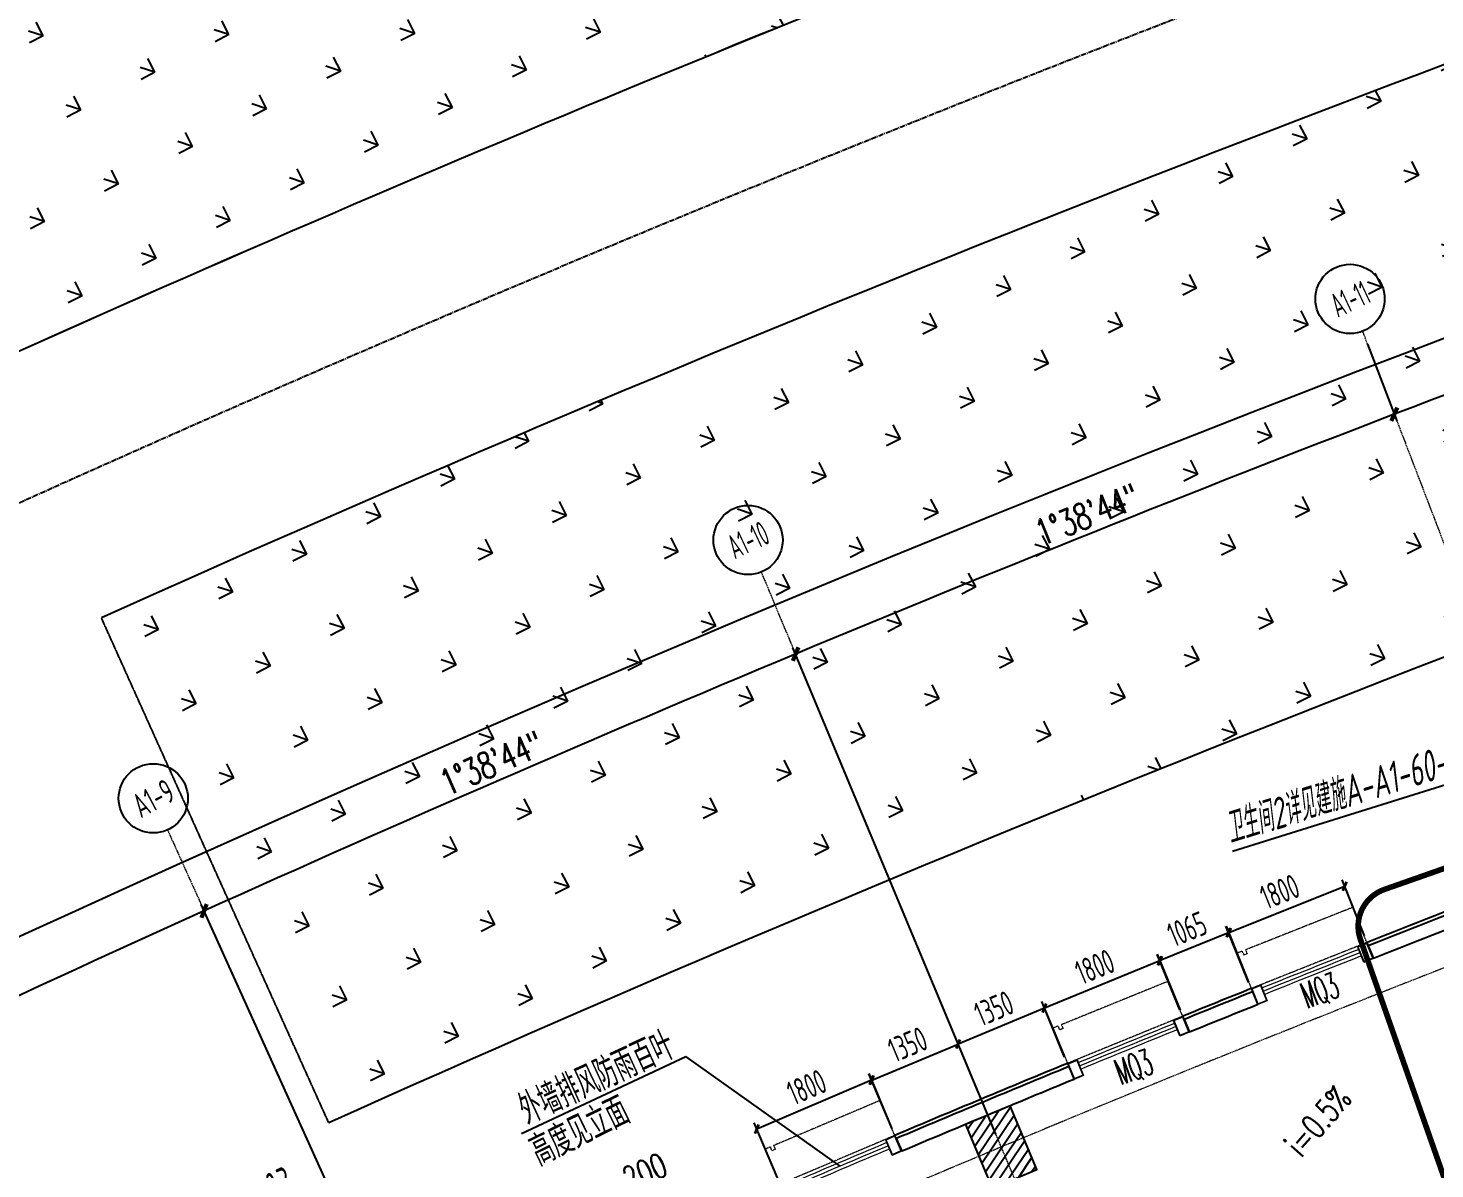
# Model space of a CAD drawing. Header units: millimetres. Extents: x -167 to 12027559, y -6694179 to 6449.
# Drawn here: x 11642723 to 11663045, y -6402216 to -6385738 of the extents above; entities that cross this region are included whole.
import ezdxf
from ezdxf.enums import TextEntityAlignment as Align

# ---------------------------------------------------------------- set-up
doc = ezdxf.new("R2010")
doc.units = ezdxf.units.MM
doc.header["$LTSCALE"] = 10
for name, pattern in [('A1-RD-1F$0$442 Site - clean$0$HIDDEN2', [0.1875, 0.125, -0.0625]), ('A1-RG-AXIS$0$CENTER', [50.800000000000004, 31.75, -6.35, 6.35, -6.35]), ('A1-RI-F1$0$CENTER2', [1.125, 0.75, -0.125, 0.125, -0.125]), ('A1-RI-F1$0$DASHED', [0.75, 0.5, -0.25]), ('A1-RI-F1$0$HIDDEN', [0.375, 0.25, -0.125])]:
    doc.linetypes.add(name, pattern=pattern)
for name, color, linetype in [('A1-RD-1F$0$A-DIMS-1：100', 1, 'Continuous'), ('A1-RD-1F$0$A-WALL', 7, 'Continuous'), ('A1-RD-1F$0$外保温', 41, 'Continuous'), ('A1-RG-AXIS$0$A-COLU-HATH', 8, 'Continuous'), ('A1-RG-AXIS$0$A-COLUMN', 7, 'Continuous'), ('A1-RG-AXIS$0$A-SYMB-NAME', 13, 'Continuous'), ('A1-RG-AXIS$0$A2-RG-AXIS-150$0$A-DIMS-100', 1, 'Continuous'), ('A1-RI-F1$0$442 Site - clean$0$mry-green area hatch', 76, 'Continuous'), ('A1-RI-F1$0$442 Site - clean$0$mry-roads', 2, 'Continuous'), ('A1-RI-F1$0$A-DIMS-1：100', 1, 'Continuous'), ('A1-RI-F1$0$A-SYMB', 4, 'Continuous'), ('A1-RI-F1$0$A-SYMB-NAME', 4, 'Continuous'), ('A1-RI-F1$0$A-SYMB-STRS', 1, 'Continuous'), ('A1-RI-F1$0$A-TEXT', 4, 'Continuous'), ('A1-RI-F1$0$G-ACCS', 7, 'Continuous'), ('A1-RI-F1$0$N-SYMB-DOOR', 13, 'Continuous'), ('A1-RI-F1$0$N-SYMB-DOOR1', 13, 'Continuous'), ('A1-RI-F1$0$N-SYMB-DOOR2', 13, 'Continuous'), ('A1-RI-F1$0$道路中线_内部道路', 3, 'A1-RI-F1$0$CENTER2')]:
    doc.layers.add(name, color=color, linetype=linetype)
for name, color, linetype, lineweight in [('A1-RD-1F$0$A-WIND-1', 140, 'Continuous', 9), ('A1-RD-1F$0$A-WIND-SILL', 2, 'Continuous', 9), ('A1-RG-AXIS$0$A-GRID', 1, 'A1-RG-AXIS$0$CENTER', 9)]:
    doc.layers.add(name, color=color, linetype=linetype, lineweight=lineweight)
doc.styles.add('A1-RD-1F$0$XD2008', font='xd-hzs.shx', dxfattribs={"width": 0.7, "bigfont": 'xd-hztxt.shx'})
doc.styles.add('A1-RG-AXIS$0$A1-RG-AXIS$0$XD2008', font='xd-hzs.shx', dxfattribs={"width": 0.7, "bigfont": 'xd-hztxt.shx'})
doc.styles.add('A1-RG-AXIS$0$A2-RG-AXIS-150$0$XD2008', font='romans.shx', dxfattribs={"width": 0.7})
doc.styles.add('A1-RI-F1$0$ECADI', font='gbeitc.shx', dxfattribs={"width": 0.7, "bigfont": 'gbcbig.shx'})
doc.styles.add('A1-RI-F1$0$ECADI-SYM', font='simplex.shx', dxfattribs={"width": 0.7, "bigfont": 'hztxt.shx'})
doc.styles.add('A1-RI-F1$0$XD2008', font='txt.shx', dxfattribs={"width": 0.7, "bigfont": 'xd-hztxt.shx'})
doc.dimstyles.new('A1-RD-1F$0$XD100$0', dxfattribs={"dimscale": 100, "dimtxt": 3.5, "dimasz": 2, "dimexe": 1, "dimexo": 2, "dimgap": 1, "dimtad": 1, "dimdec": 0, "dimdsep": 46, "dimtxsty": 'A1-RD-1F$0$XD2008', "dimblk": 'A1-RD-1F$0$_ArchTick', "dimblk1": 'A1-RD-1F$0$_ArchTick', "dimblk2": 'A1-RD-1F$0$_ArchTick', "dimsah": 1, "dimcen": 2.5, "dimclrd": 1, "dimclre": 1, "dimclrt": 4, "dimaunit": 1, "dimadec": 0, "dimazin": 0, "dimtfac": 1, "dimtdec": 0, "dimtix": 1, "dimtmove": 2, "dimatfit": 3, "dimfxl": 0, "dimtolj": 1, "dimtzin": 0, "dimarcsym": 0})
doc.dimstyles.new('A1-RG-AXIS$0$A2-RG-AXIS-150$0$XD100', dxfattribs={"dimscale": 100, "dimtxt": 5.5, "dimasz": 1.5, "dimexe": 1, "dimexo": 2, "dimgap": 0.5, "dimtad": 1, "dimdec": 0, "dimdsep": 46, "dimtxsty": 'A1-RG-AXIS$0$A2-RG-AXIS-150$0$XD2008', "dimblk": 'A1-RG-AXIS$0$A2-RG-AXIS-150$0$_ArchTick', "dimcen": 2.5, "dimclrt": 4, "dimaunit": 1, "dimadec": 3, "dimazin": 0, "dimtfac": 1, "dimtdec": 0, "dimtix": 1, "dimtmove": 0, "dimatfit": 3, "dimfxl": 0, "dimtolj": 1, "dimtzin": 0, "dimarcsym": 0})
doc.dimstyles.new('A1-RI-F1$0$XD100$0', dxfattribs={"dimscale": 100, "dimtxt": 3.5, "dimasz": 2, "dimexe": 1, "dimexo": 2, "dimgap": 1, "dimtad": 1, "dimdec": 0, "dimdsep": 46, "dimtxsty": 'A1-RI-F1$0$XD2008', "dimblk1": 'A1-RI-F1$0$_ArchTick', "dimblk2": 'A1-RI-F1$0$_ArchTick', "dimsah": 1, "dimcen": 2.5, "dimclrd": 1, "dimclre": 1, "dimclrt": 4, "dimaunit": 1, "dimadec": 0, "dimazin": 0, "dimtfac": 1, "dimtdec": 0, "dimtix": 1, "dimtmove": 2, "dimatfit": 3, "dimfxl": 0, "dimtolj": 1, "dimtzin": 0, "dimarcsym": 0})
pattern_1 = [(161.94682011, (-11520186.06700874, 6499236.257384626), (-1069.713021377924, -543.7959646179045), [225, -1472.0562756]), (116.94682011, (-11520186.06700874, 6499236.257384626), (-1069.713021660134, -543.7959647613676), [225, -975]), (206.94682011, (-11520186.06700874, 6499236.257384626), (543.7959647613676, -1069.713021660134), [225, -975])]

# ---------------------------------------------------------------- blocks, each defined once
blk = doc.blocks.new('A1-RG-AXIS$0$A2-RG-AXIS-150$0$_ArchTick')
at = {"color": 0, "linetype": 'ByBlock', "const_width": 0.4}
blk.add_lwpolyline([(-0.5, -0.5), (0.5, 0.5)], dxfattribs=at)
blk = doc.blocks.new('*D681')
at = {"layer": 'A1-RG-AXIS$0$A2-RG-AXIS-150$0$A-DIMS-100', "color": 0, "lineweight": -2, "ltscale": 3}
for p, q in [((11670910.04571778, -6387267.347794261), (11670915.89335452, -6387283.992891351)), ((11580897.22405962, -6435950.972113662), (11580907.95347251, -6435964.976891829))]:
    blk.add_line(p, q, dxfattribs=at)
blk.add_arc((11778731.9257459, -6694178.625181086), 325182.357604699, 109.3570313282547, 127.4566338573137, dxfattribs=at)
at = {"layer": 'Defpoints', "color": 0, "ltscale": 3}
for p in [(11670976.3364525, -6387456.042093298), (11639299.86833827, -6400406.150186533), (11581018.85621559, -6436109.734888373), (11778731.9257459, -6694178.625181086)]:
    blk.add_point(p, dxfattribs=at)
at = {"layer": 'A1-RG-AXIS$0$A2-RG-AXIS-150$0$A-DIMS-100', "color": 0, "lineweight": -2, "ltscale": 3, "xscale": 150, "yscale": 150, "zscale": 150}
for p, rotation in [((11670949.03872189, -6387378.34004087), 19.35703132825471), ((11580968.7695505, -6436044.358279184), 217.4566338573137)]:
    blk.add_blockref('A1-RG-AXIS$0$A2-RG-AXIS-150$0$_ArchTick', p, dxfattribs=dict(at, rotation=rotation))
at = {"layer": 'A1-RG-AXIS$0$A2-RG-AXIS-150$0$A-DIMS-100', "color": 4, "ltscale": 3, "insert": (11623903.23785498, -6407910.557313763), "char_height": 375, "attachment_point": 5, "rotation": 28.40683259278408, "style": 'A1-RG-AXIS$0$A2-RG-AXIS-150$0$XD2008'}
blk.add_mtext('\\A1;18°5\'59"', dxfattribs=at)
blk = doc.blocks.new('*D687')
at = {"layer": 'A1-RG-AXIS$0$A2-RG-AXIS-150$0$A-DIMS-100', "color": 0, "lineweight": -2, "ltscale": 3}
blk.add_arc((11778731.92574566, -6694178.625180404), 324415.2933997967, 109.3570313282543, 111.0024497399905, dxfattribs=at)
at = {"layer": 'Defpoints', "color": 0, "ltscale": 3}
for p in [(11670777.46424834, -6386889.95919618), (11668278.29049848, -6389145.385922192), (11661998.48398214, -6390116.471051377), (11684567.28895964, -6426142.221501211), (11676909.71300907, -6428956.587046799)]:
    blk.add_point(p, dxfattribs=at)
at = {"layer": 'A1-RG-AXIS$0$A2-RG-AXIS-150$0$A-DIMS-100', "color": 0, "lineweight": -2, "ltscale": 3, "xscale": 150, "yscale": 150, "zscale": 150}
for p, rotation in [((11671203.28497026, -6388102.043252498), 19.35703132825434), ((11662458.93293215, -6391315.82830059), 201.0024497399905)]:
    blk.add_blockref('A1-RG-AXIS$0$A2-RG-AXIS-150$0$_ArchTick', p, dxfattribs=dict(at, rotation=rotation))
at = {"layer": 'A1-RG-AXIS$0$A2-RG-AXIS-150$0$A-DIMS-100', "color": 4, "ltscale": 3, "insert": (11666725.32235074, -6389421.102190442), "char_height": 375, "attachment_point": 5, "rotation": 20.17974053412264, "style": 'A1-RG-AXIS$0$A2-RG-AXIS-150$0$XD2008'}
blk.add_mtext('\\A1;1°38\'44"', dxfattribs=at)
blk = doc.blocks.new('*D688')
at = {"layer": 'A1-RG-AXIS$0$A2-RG-AXIS-150$0$A-DIMS-100', "color": 0, "lineweight": -2, "ltscale": 3}
for p, q in [((11662070.16555522, -6390303.184072027), (11662494.77371865, -6391409.184810811)), ((11656704.35482494, -6401715.154068638), (11653771.96051908, -6394687.084830764))]:
    blk.add_line(p, q, dxfattribs=at)
blk.add_arc((11778731.92574576, -6694178.62518068), 324415.2934002009, 111.0024497399898, 112.6478681517249, dxfattribs=at)
at = {"layer": 'Defpoints', "color": 0, "ltscale": 3}
for p in [(11661998.48398214, -6390116.471051379), (11659565.10309467, -6392442.729120597), (11656781.3681231, -6401899.731835197), (11778731.92574576, -6694178.62518068)]:
    blk.add_point(p, dxfattribs=at)
at = {"layer": 'A1-RG-AXIS$0$A2-RG-AXIS-150$0$A-DIMS-100', "color": 0, "lineweight": -2, "ltscale": 3, "xscale": 150, "yscale": 150, "zscale": 150}
for p, rotation in [((11662458.93293211, -6391315.828300487), 21.00244973998976), ((11653810.46716816, -6394779.373714045), 202.6478681517249)]:
    blk.add_blockref('A1-RG-AXIS$0$A2-RG-AXIS-150$0$_ArchTick', p, dxfattribs=dict(at, rotation=rotation))
at = {"layer": 'A1-RG-AXIS$0$A2-RG-AXIS-150$0$A-DIMS-100', "color": 4, "ltscale": 3, "insert": (11658020.69220911, -6392762.92366305), "char_height": 375, "attachment_point": 5, "rotation": 21.825158945857325, "style": 'A1-RG-AXIS$0$A2-RG-AXIS-150$0$XD2008'}
blk.add_mtext('\\A1;1°38\'44"', dxfattribs=at)
blk = doc.blocks.new('*D689')
at = {"layer": 'A1-RG-AXIS$0$A2-RG-AXIS-150$0$A-DIMS-100', "color": 0, "lineweight": -2, "ltscale": 3}
for p, q in [((11656704.35482495, -6401715.154068638), (11653771.96051908, -6394687.084830755)), ((11648356.8683258, -6405339.64858216), (11645223.87900936, -6398398.678079367))]:
    blk.add_line(p, q, dxfattribs=at)
blk.add_arc((11778731.92574577, -6694178.62518068), 324415.2934002121, 112.6478681517246, 114.29328656346, dxfattribs=at)
at = {"layer": 'Defpoints', "color": 0, "ltscale": 3}
for p in [(11650950.18840542, -6395988.903368831), (11656781.3681231, -6401899.731835197), (11648439.14983884, -6405521.938879794), (11778731.92574577, -6694178.62518068)]:
    blk.add_point(p, dxfattribs=at)
at = {"layer": 'A1-RG-AXIS$0$A2-RG-AXIS-150$0$A-DIMS-100', "color": 0, "lineweight": -2, "ltscale": 3, "xscale": 150, "yscale": 150, "zscale": 150}
for p, rotation in [((11653810.46716816, -6394779.373714035), 22.64786815172463), ((11645265.01976589, -6398489.823228183), 204.29328656346)]:
    blk.add_blockref('A1-RG-AXIS$0$A2-RG-AXIS-150$0$_ArchTick', p, dxfattribs=dict(at, rotation=rotation))
at = {"layer": 'A1-RG-AXIS$0$A2-RG-AXIS-150$0$A-DIMS-100', "color": 4, "ltscale": 3, "insert": (11649415.60840372, -6396353.312132234), "char_height": 375, "attachment_point": 5, "rotation": 23.470577357592337, "style": 'A1-RG-AXIS$0$A2-RG-AXIS-150$0$XD2008'}
blk.add_mtext('\\A1;1°38\'44"', dxfattribs=at)
blk = doc.blocks.new('*D690')
at = {"layer": 'A1-RG-AXIS$0$A2-RG-AXIS-150$0$A-DIMS-100', "color": 0, "lineweight": -2, "ltscale": 3}
for p, q in [((11648356.8683258, -6405339.648582162), (11645223.87900936, -6398398.678079365)), ((11640116.89758073, -6409202.338506602), (11636785.89692054, -6402354.190714726))]:
    blk.add_line(p, q, dxfattribs=at)
blk.add_arc((11778731.92574577, -6694178.62518068), 324415.293400212, 114.2932865634605, 115.9387049751953, dxfattribs=at)
at = {"layer": 'Defpoints', "color": 0, "ltscale": 3}
for p in [(11642440.65084979, -6399780.984260823), (11648439.14983884, -6405521.938879795), (11640204.37945398, -6409382.191006871), (11778731.92574577, -6694178.62518068)]:
    blk.add_point(p, dxfattribs=at)
at = {"layer": 'A1-RG-AXIS$0$A2-RG-AXIS-150$0$A-DIMS-100', "color": 0, "lineweight": -2, "ltscale": 3, "xscale": 150, "yscale": 150, "zscale": 150}
for p, rotation in [((11645265.01976589, -6398489.823228184), 24.29328656346054), ((11636829.63785717, -6402444.116964862), 205.9387049751953)]:
    blk.add_blockref('A1-RG-AXIS$0$A2-RG-AXIS-150$0$_ArchTick', p, dxfattribs=dict(at, rotation=rotation))
at = {"layer": 'A1-RG-AXIS$0$A2-RG-AXIS-150$0$A-DIMS-100', "color": 4, "ltscale": 3, "insert": (11640917.16724646, -6400189.306730004), "char_height": 375, "attachment_point": 5, "rotation": 25.115995769327732, "style": 'A1-RG-AXIS$0$A2-RG-AXIS-150$0$XD2008'}
blk.add_mtext('\\A1;1°38\'44"', dxfattribs=at)
blk = doc.blocks.new('A1-RG-AXIS$0$colu')
at = {"layer": 'A1-RG-AXIS$0$A-COLU-HATH', "linetype": 'ByBlock'}
h = blk.add_hatch(dxfattribs=at)
h.set_pattern_fill('ANSI31', color=256, scale=888, angle=11, style=0)
h.set_pattern_definition([(56, (-5304, 12651), (-92.02317055360962, 62.07041228525291), [])])
h.paths.add_polyline_path([(11591264.20148388, -6433838.821455737), (11591158.53672789, -6433556.824994228), (11590222.1159673, -6433907.704117489), (11590399.87809199, -6434382.112918044)])
h.paths.add_polyline_path([(11582705.60891752, -6437301.310227611), (11582515.9734578, -6436795.214054733), (11581579.55269721, -6437146.093177994), (11581700.95585907, -6437474.3670329)])
h.paths.add_polyline_path([(11590471.59383751, -6449023.613138109), (11591079.75461725, -6449817.427011751), (11591635.4243288, -6449391.714465924), (11591027.26354905, -6448597.90059229)])
h.paths.add_polyline_path([(11597647.11765766, -6443800.082211321), (11598173.72244164, -6444529.936581381), (11598741.38695168, -6444120.355082728), (11598214.7821677, -6443390.500712669)])
h.paths.add_polyline_path([(11585545.49152071, -6442593.720762327), (11586153.65230045, -6443387.534635969), (11586709.322012, -6442961.822090141), (11586101.16123226, -6442168.008216508)])
h.paths.add_polyline_path([(11592849.16295918, -6437150.297950827), (11593375.76774316, -6437880.152320886), (11593943.4322532, -6437470.570822233), (11593416.82746923, -6436740.716452174)])
h.paths.add_polyline_path([(11606394.60823601, -6455923.774247258), (11606921.21301998, -6456653.628617317), (11607488.87753003, -6456244.047118665), (11606962.27274606, -6455514.192748605)])
h.paths.add_polyline_path([(11601625.90935884, -6449314.537451737), (11602152.51414282, -6450044.391821795), (11602720.17865287, -6449634.810323143), (11602193.57386889, -6448904.955953091)])
edge = h.paths.add_edge_path()
edge.add_arc((11595249.4942636, -6454684.364433773), 425.0000119209288, 0, 360)
edge = h.paths.add_edge_path()
edge.add_arc((11600175.92078097, -6461114.871905364), 425.0000119209288, 0, 360)
h.paths.add_polyline_path([(11613306.9234614, -6451073.517009327), (11613812.35405485, -6451818.191377899), (11614391.5452304, -6451425.078694103), (11613886.11463695, -6450680.404325539)])
h.paths.add_polyline_path([(11620355.6589056, -6446423.740059217), (11620839.49849768, -6447182.620319294), (11621429.73869997, -6446806.300636563), (11620945.89910788, -6446047.420376485)])
h.paths.add_polyline_path([(11615974.2225991, -6439551.657704331), (11616458.06219119, -6440310.537964408), (11617048.30239347, -6439934.218281676), (11616564.46280138, -6439175.338021606)])
h.paths.add_polyline_path([(11608729.96864222, -6444330.076894417), (11609235.39923566, -6445074.751262981), (11609814.59041122, -6444681.638579194), (11609309.15981777, -6443936.964210622)])
h.paths.add_polyline_path([(11600306.12541675, -6431918.837419152), (11600811.5560102, -6432663.511787725), (11601390.74718575, -6432270.399103929), (11600885.3165923, -6431525.724735357)])
h.paths.add_polyline_path([(11607910.22939698, -6426903.653370224), (11608394.06898905, -6427662.5336303), (11608984.30919134, -6427286.213947568), (11608500.46959925, -6426527.333687492)])
h.paths.add_polyline_path([(11630302.25939276, -6423284.588817106), (11630692.90713236, -6423982.72515303), (11631129.24234232, -6423738.570315779), (11630738.59460271, -6423040.433979855)])
h.paths.add_polyline_path([(11626248.07097001, -6416039.238965159), (11626638.71870963, -6416737.375301084), (11627075.05391958, -6416493.220463833), (11626684.40617997, -6415795.084127901)])
h.paths.add_polyline_path([(11627535.00172283, -6441978.277905419), (11627996.85130795, -6442750.738234967), (11628597.65378648, -6442391.521890984), (11628135.80420136, -6441619.061561436)])
h.paths.add_polyline_path([(11634839.03135989, -6437740.796565292), (11635278.51006694, -6438526.19994321), (11635889.37936088, -6438184.383171055), (11635449.90065382, -6437398.979793136)])
h.paths.add_polyline_path([(11615655.20406105, -6422108.881650992), (11616117.05364617, -6422881.341980538), (11616717.8561247, -6422522.125636555), (11616256.00653958, -6421749.665307008)])
h.paths.add_polyline_path([(11619863.16694772, -6429146.853542402), (11620325.01653284, -6429919.31387195), (11620925.81901138, -6429560.097527966), (11620463.96942626, -6428787.637198418)])
h.paths.add_polyline_path([(11630859.30751402, -6430628.532642268), (11631298.78622107, -6431413.936020185), (11631909.65551501, -6431072.119248031), (11631470.17680795, -6430286.715870112)])
h.paths.add_polyline_path([(11627538.80172854, -6424694.373786235), (11627978.2804356, -6425479.777164154), (11628589.14972953, -6425137.960391998), (11628149.67102248, -6424352.55701408)])
h.paths.add_polyline_path([(11623352.69714642, -6434983.220476747), (11623814.54673154, -6435755.680806294), (11624415.34921008, -6435396.46446231), (11623953.49962496, -6434624.004132763)])
h.paths.add_polyline_path([(11623534.66239896, -6417538.476342224), (11623974.14110602, -6418323.879720142), (11624585.01039995, -6417982.062947987), (11624145.53169289, -6417196.659570068)])
h.paths.add_polyline_path([(11635339.12019553, -6420464.128275343), (11635755.86560166, -6421261.827006996), (11636376.29794849, -6420937.691691123), (11635959.55254237, -6420139.992959477)])
h.paths.add_polyline_path([(11645506.4891326, -6407137.930089043), (11645841.97365494, -6407864.187712253), (11645388.06264044, -6408073.865538715), (11645052.5781181, -6407347.607915506)])
h.paths.add_polyline_path([(11648218.47038455, -6414201.138361109), (11648553.95490678, -6414927.395984372), (11649007.86592131, -6414717.718157975), (11648672.38139909, -6413991.460534712)])
h.paths.add_polyline_path([(11649796.96004723, -6429903.579283338), (11650190.62743735, -6430712.916040163), (11650820.11158156, -6430406.730292287), (11650426.44419143, -6429597.393535461)])
h.paths.add_polyline_path([(11632162.65153462, -6412872.28684514), (11631542.2159646, -6413196.416046351), (11632283.08498719, -6414614.554006971), (11632903.5205572, -6414290.42480576)])
h.paths.add_polyline_path([(11648552.60045771, -6404922.544786341), (11647914.5851923, -6405210.531863697), (11648572.84367014, -6406668.852116704), (11649210.85893556, -6406380.865039349)])
h.paths.add_polyline_path([(11638487.86326271, -6426491.185359605), (11638904.60866883, -6427288.884091257), (11639525.04101567, -6426964.748775384), (11639108.29560955, -6426167.050043732)])
h.paths.add_polyline_path([(11646232.07377002, -6422574.589869328), (11646625.74116015, -6423383.926626154), (11647255.22530435, -6423077.740878278), (11646861.55791422, -6422268.404121451)])
h.paths.add_polyline_path([(11643257.68996401, -6416459.604916393), (11643651.35735414, -6417268.941673227), (11644280.84149834, -6416962.75592535), (11643887.17410821, -6416153.419168516)])
edge = h.paths.add_edge_path()
edge.add_arc((11640553.98862977, -6410100.546882063), 425, 0, 360)
h.paths.add_polyline_path([(11642261.72443884, -6433714.790541463), (11642678.46984496, -6434512.489273116), (11643298.9021918, -6434188.353957243), (11642882.15678568, -6433390.65522559)])
h.paths.add_polyline_path([(11657438.5225254, -6426310.308956139), (11657808.79132184, -6427130.614398263), (11658446.80666571, -6426842.62755658), (11658076.53786927, -6426022.322114458)])
h.paths.add_polyline_path([(11654085.55075838, -6418881.979377456), (11654455.81955482, -6419702.284819573), (11655093.8348987, -6419414.297977895), (11654723.56610224, -6418593.99253577)])
h.paths.add_polyline_path([(11659423.36899697, -6409140.749146909), (11659769.92888642, -6409971.349076487), (11660415.95105387, -6409701.802495807), (11660069.39116442, -6408871.202566222)])
h.paths.add_polyline_path([(11651287.9795357, -6412684.109158254), (11651658.24833214, -6413504.414600372), (11652296.26367602, -6413216.427758694), (11651925.99487957, -6412396.122316569)])
h.paths.add_polyline_path([(11672567.4644196, -6404094.864153251), (11672841.44312868, -6404846.486177258), (11673311.20689368, -6404675.249484085), (11673037.2281846, -6403923.627460077)])
h.paths.add_polyline_path([(11669749.3201235, -6396288.413751774), (11670092.20627362, -6397229.073641104), (11670561.82759493, -6397057.682343287), (11670219.08388851, -6396117.1770586)])
h.paths.add_polyline_path([(11678236.41055506, -6409177.548119016), (11678567.86422867, -6410121.019614212), (11679228.29427531, -6409889.002042681), (11678896.84060169, -6408945.530547485)])
h.paths.add_polyline_path([(11675949.38020708, -6402667.594802171), (11676280.8338807, -6403611.066297375), (11676941.26392734, -6403379.048725843), (11676609.81025372, -6402435.57723064)])
h.paths.add_polyline_path([(11662041.82112881, -6415416.393212117), (11662388.38101826, -6416246.993141702), (11663034.40318572, -6415977.446561023), (11662687.84329626, -6415146.846631438)])
h.paths.add_polyline_path([(11670094.32101383, -6412180.693759307), (11670416.88814017, -6413020.902334011), (11671070.38369827, -6412770.016791313), (11670747.81657194, -6411929.808216602)])
h.paths.add_polyline_path([(11656265.82376745, -6401573.060720213), (11656650.89031129, -6402495.949530862), (11657296.91247874, -6402226.402950175), (11656911.84593491, -6401303.514139526)])
h.paths.add_polyline_path([(11664718.20303269, -6398177.217210509), (11665076.61095084, -6399110.782293513), (11665730.10650895, -6398859.896750808), (11665371.69859079, -6397926.331667803)])
h.paths.add_polyline_path([(11667657.14753433, -6405832.451055163), (11667979.71466066, -6406672.659629866), (11668633.21021876, -6406421.774087161), (11668310.64309242, -6405581.565512457)])
h.paths.add_polyline_path([(11673264.60545077, -6395025.475691102), (11673596.05912439, -6395968.947186299), (11674256.48917103, -6395736.929614767), (11673925.03549741, -6394793.458119571)])
edge = h.paths.add_edge_path()
edge.add_arc((11681417.12717149, -6417175.394191928), 425.0000119209288, 0, 360)
h.paths.add_polyline_path([(11673015.34511955, -6419789.249349818), (11673337.91224589, -6420629.457924522), (11673991.40780399, -6420378.572381813), (11673668.84067765, -6419538.363807112)])
h.paths.add_polyline_path([(11665180.11303114, -6422937.93719829), (11665526.67292058, -6423768.537127874), (11666172.69508804, -6423498.990547188), (11665826.13519859, -6422668.390617603)])
at = {"layer": 'A1-RG-AXIS$0$A-COLUMN'}
blk.add_lwpolyline([(11656265.82376745, -6401573.060720213), (11656650.89031129, -6402495.949530862), (11657296.91247874, -6402226.402950175), (11656911.84593491, -6401303.514139526)], close=True, dxfattribs=at)
blk = doc.blocks.new('A1-RG-AXIS$0$A1zhouhao')
at = {"color": 13}
blk.add_circle((11937809.29426235, -6402821.91254023), 499.999999999966, dxfattribs=at)
at = {"style": 'A1-RG-AXIS$0$A1-RG-AXIS$0$XD2008', "width": 0.7}
blk.add_attdef('GRID', text='', height=499.999999999966, dxfattribs=at).set_placement((11937809.29426235, -6402821.91254023), align=Align.MIDDLE)
blk = doc.blocks.new('A1-RD-1F$0$_ArchTick')
at = {"color": 0, "linetype": 'ByBlock', "const_width": 0.4}
blk.add_lwpolyline([(-0.5, -0.5), (0.5, 0.5)], dxfattribs=at)
blk = doc.blocks.new('*D849')
at = {"layer": 'A1-RD-1F$0$A-DIMS-1：100', "color": 1, "linetype": 'ByBlock', "lineweight": -2}
for p, q in [((11660062.10310163, -6398804.310202403), (11659076.20350632, -6399207.903283315)), ((11660354.55935391, -6399518.724087084), (11660024.21806511, -6398711.76440829)), ((11659368.65975859, -6399922.317167995), (11659038.3184698, -6399115.357489202))]:
    blk.add_line(p, q, dxfattribs=at)
at = {"layer": 'Defpoints', "color": 0, "linetype": 'ByBlock'}
for p in [(11659076.20350632, -6399207.903283315), (11660430.32942694, -6399703.815675309), (11659444.42983163, -6400107.408756221)]:
    blk.add_point(p, dxfattribs=at)
at = {"layer": 'A1-RD-1F$0$A-DIMS-1：100', "color": 1, "linetype": 'ByBlock', "lineweight": -2, "xscale": 100, "yscale": 100, "zscale": 100}
for p, rotation in [((11660062.10310163, -6398804.310202403), 22.26248979873529), ((11659076.20350632, -6399207.903283315), 202.2624897987353)]:
    blk.add_blockref('A1-RD-1F$0$_ArchTick', p, dxfattribs=dict(at, rotation=rotation))
at = {"layer": 'A1-RD-1F$0$A-DIMS-1：100', "color": 4, "linetype": 'ByBlock', "insert": (11659464.96945355, -6398751.605809048), "char_height": 350, "attachment_point": 5, "rotation": 22.262489798735327, "style": 'A1-RD-1F$0$XD2008'}
blk.add_mtext('\\A1;1065', dxfattribs=at)
blk = doc.blocks.new('*D850')
at = {"layer": 'A1-RD-1F$0$A-DIMS-1：100', "color": 1, "linetype": 'ByBlock', "lineweight": -2}
for p, q in [((11660070.25444298, -6398801.058945451), (11661742.16795662, -6398134.196864331)), ((11662028.14715188, -6398851.1854212), (11661705.12006226, -6398041.312777838)), ((11660356.23363824, -6399518.04750232), (11660033.20654862, -6398708.174858958))]:
    blk.add_line(p, q, dxfattribs=at)
at = {"layer": 'Defpoints', "color": 0, "linetype": 'ByBlock'}
for p in [(11661742.16795662, -6398134.196864331), (11662102.24294058, -6399036.953594189), (11660430.32942695, -6399703.815675309)]:
    blk.add_point(p, dxfattribs=at)
at = {"layer": 'A1-RD-1F$0$A-DIMS-1：100', "color": 1, "linetype": 'ByBlock', "lineweight": -2, "xscale": 100, "yscale": 100, "zscale": 100}
for p, rotation in [((11661742.16795662, -6398134.196864331), 21.74515799848771), ((11660070.25444298, -6398801.058945451), 201.7451579984877)]:
    blk.add_blockref('A1-RD-1F$0$_ArchTick', p, dxfattribs=dict(at, rotation=rotation))
at = {"layer": 'A1-RD-1F$0$A-DIMS-1：100', "color": 4, "linetype": 'ByBlock', "insert": (11660804.32949032, -6398212.196667031), "char_height": 350, "attachment_point": 5, "rotation": 21.745157998487706, "style": 'A1-RD-1F$0$XD2008'}
blk.add_mtext('\\A1;1800', dxfattribs=at)
blk = doc.blocks.new('*D851')
at = {"layer": 'A1-RD-1F$0$A-DIMS-1：100', "color": 1, "linetype": 'ByBlock', "lineweight": -2}
for p, q in [((11659069.30400843, -6399210.782032933), (11657403.47971326, -6399892.712564543)), ((11659359.54001525, -6399919.772419903), (11659031.41897791, -6399118.236236364)), ((11657693.71572008, -6400601.702951513), (11657365.59468274, -6399800.166767973))]:
    blk.add_line(p, q, dxfattribs=at)
at = {"layer": 'Defpoints', "color": 0, "linetype": 'ByBlock'}
for p in [(11657403.47971326, -6399892.712564543), (11659435.31007628, -6400104.864013046), (11657769.4857811, -6400786.794544656)]:
    blk.add_point(p, dxfattribs=at)
at = {"layer": 'A1-RD-1F$0$A-DIMS-1：100', "color": 1, "linetype": 'ByBlock', "lineweight": -2, "xscale": 100, "yscale": 100, "zscale": 100}
for p, rotation in [((11659069.30400843, -6399210.782032933), 22.26248608168878), ((11657403.47971326, -6399892.712564543), 202.2624860816888)]:
    blk.add_blockref('A1-RD-1F$0$_ArchTick', p, dxfattribs=dict(at, rotation=rotation))
at = {"layer": 'A1-RD-1F$0$A-DIMS-1：100', "color": 4, "linetype": 'ByBlock', "insert": (11658132.20802693, -6399297.246358169), "char_height": 350, "attachment_point": 5, "rotation": 22.262486081688802, "style": 'A1-RD-1F$0$XD2008'}
blk.add_mtext('\\A1;1800', dxfattribs=at)
blk = doc.blocks.new('*D852')
at = {"layer": 'A1-RD-1F$0$A-DIMS-1：100', "color": 1, "linetype": 'ByBlock', "lineweight": -2}
for p, q in [((11657698.46954894, -6400599.714684092), (11657364.97306418, -6399800.423681264)), ((11657403.47971326, -6399892.712564542), (11656157.57976565, -6400412.552336799)), ((11656452.56960133, -6401119.554456349), (11656119.07311658, -6400320.263453521))]:
    blk.add_line(p, q, dxfattribs=at)
at = {"layer": 'Defpoints', "color": 0, "linetype": 'ByBlock'}
for p in [(11656157.57976565, -6400412.552336799), (11657775.48284709, -6400784.292450652), (11656529.58289948, -6401304.132222909)]:
    blk.add_point(p, dxfattribs=at)
at = {"layer": 'A1-RD-1F$0$A-DIMS-1：100', "color": 1, "linetype": 'ByBlock', "lineweight": -2, "xscale": 100, "yscale": 100, "zscale": 100}
for p, rotation in [((11657403.47971326, -6399892.712564542), 22.64786815167663), ((11656157.57976565, -6400412.552336799), 202.6478681516766)]:
    blk.add_blockref('A1-RD-1F$0$_ArchTick', p, dxfattribs=dict(at, rotation=rotation))
at = {"layer": 'A1-RD-1F$0$A-DIMS-1：100', "color": 4, "linetype": 'ByBlock', "insert": (11656674.6364545, -6399898.838021653), "char_height": 350, "attachment_point": 5, "rotation": 22.647868151676615, "style": 'A1-RD-1F$0$XD2008'}
blk.add_mtext('\\A1;1350', dxfattribs=at)
blk = doc.blocks.new('*D853')
at = {"layer": 'A1-RD-1F$0$A-DIMS-1：100', "color": 1, "linetype": 'ByBlock', "lineweight": -2}
for p, q in [((11655204.69944165, -6401638.534586774), (11654865.89640325, -6400843.220470389)), ((11654905.08830214, -6400935.220443547), (11653249.04299267, -6401640.69413125)), ((11653548.65413217, -6402344.008274477), (11653209.85109377, -6401548.694158092))]:
    blk.add_line(p, q, dxfattribs=at)
at = {"layer": 'Defpoints', "color": 0, "linetype": 'ByBlock'}
for p in [(11653249.04299267, -6401640.69413125), (11655283.08323943, -6401822.534533089), (11653627.03792996, -6402528.008220792)]:
    blk.add_point(p, dxfattribs=at)
at = {"layer": 'A1-RD-1F$0$A-DIMS-1：100', "color": 1, "linetype": 'ByBlock', "lineweight": -2, "xscale": 100, "yscale": 100, "zscale": 100}
for p, rotation in [((11654905.08830214, -6400935.220443547), 23.07395730654539), ((11653249.04299267, -6401640.69413125), 203.0739573065454)]:
    blk.add_blockref('A1-RD-1F$0$_ArchTick', p, dxfattribs=dict(at, rotation=rotation))
at = {"layer": 'A1-RD-1F$0$A-DIMS-1：100', "color": 4, "linetype": 'ByBlock', "insert": (11653969.28792545, -6401034.957361215), "char_height": 350, "attachment_point": 5, "rotation": 23.07395730654541, "style": 'A1-RD-1F$0$XD2008'}
blk.add_mtext('\\A1;1800', dxfattribs=at)
blk = doc.blocks.new('*D827')
at = {"layer": 'A1-RD-1F$0$A-DIMS-1：100', "color": 1, "linetype": 'ByBlock', "lineweight": -2}
for p, q in [((11654911.70040707, -6400932.441323482), (11656157.60030801, -6400412.601570686)), ((11656451.96984222, -6401118.117013736), (11656119.09365894, -6400320.312687406)), ((11655206.06994128, -6401637.956766529), (11654873.19375799, -6400840.152440201))]:
    blk.add_line(p, q, dxfattribs=at)
at = {"layer": 'Defpoints', "color": 0, "linetype": 'ByBlock'}
for p in [(11656157.60030801, -6400412.601570686), (11656528.98314037, -6401302.694780294), (11655283.08323943, -6401822.534533087)]:
    blk.add_point(p, dxfattribs=at)
at = {"layer": 'A1-RD-1F$0$A-DIMS-1：100', "color": 1, "linetype": 'ByBlock', "lineweight": -2, "xscale": 100, "yscale": 100, "zscale": 100}
for p, rotation in [((11656157.60030801, -6400412.601570686), 22.64786815200785), ((11654911.70040707, -6400932.441323482), 202.6478681520079)]:
    blk.add_blockref('A1-RD-1F$0$_ArchTick', p, dxfattribs=dict(at, rotation=rotation))
at = {"layer": 'A1-RD-1F$0$A-DIMS-1：100', "color": 4, "linetype": 'ByBlock', "insert": (11655428.75707258, -6400418.727018066), "char_height": 350, "attachment_point": 5, "rotation": 22.647868152007852, "style": 'A1-RD-1F$0$XD2008'}
blk.add_mtext('\\A1;1350', dxfattribs=at)
blk = doc.blocks.new('A1-RD-1F$0$window')
at = {"layer": 'A1-RD-1F$0$A-WIND-1', "ltscale": 0.25}
for radius, start, end in [(317399.9999999841, 110.5063598856526, 110.7771341704808), (317349.9999999841, 110.5063352453935, 110.7771521915051), (317299.9999999841, 110.5063105973673, 110.7771702181984)]:
    blk.add_arc((11780638.19182591, -6691404.457662688), radius, start, end, dxfattribs=at)
at = {"layer": 'A1-RD-1F$0$A-WIND-SILL', "linetype": 'A1-RD-1F$0$442 Site - clean$0$HIDDEN2'}
blk.add_lwpolyline([(11669572.23361114, -6394017.747155371), (11669564.94956178, -6393998.432515929), (11669562.14254095, -6393999.49111598), (11669376.18181, -6393506.391153602), (11667834.06880815, -6394084.755547754), (11667815.35530254, -6394091.81289403), (11667828.05850315, -6394125.497143975), (11667836.52729094, -6394147.953277167), (11667789.74361016, -6394165.596611445), (11667768.57162177, -6394109.456228295), (11667693.71773337, -6394137.685562801), (11667721.94706804, -6394212.539451603), (11667887.78835147, -6394652.289834368, -9.571277347939918e-06)], format="xyb", close=True, dxfattribs=at)
at = {"layer": 'A1-RD-1F$0$A-WIND-SILL', "linetype": 'ByBlock'}
for points in [[(11669572.23361114, -6394017.747155371), (11669660.22357785, -6394251.064420081), (11669519.87257192, -6394303.994409186), (11669431.84587036, -6394070.632229922)], [(11669566.40554189, -6394030.632558293), (11669647.3381749, -6394245.236350824), (11669525.70064177, -6394291.109006033), (11669444.73127269, -6394076.460299412)], [(11668028.14157972, -6394599.417760936), (11668116.36212112, -6394833.294448606), (11667976.01111519, -6394886.224437711), (11667887.77115125, -6394652.296313815)], [(11668022.31351048, -6394612.303163857), (11668103.47671817, -6394827.466379349), (11667981.83918504, -6394873.339034558), (11667900.65655359, -6394658.124383304)]]:
    blk.add_lwpolyline(points, close=True, dxfattribs=at)
blk = doc.blocks.new('A1-RI-F1$0$_ArchTick')
at = {"color": 0, "linetype": 'ByBlock', "const_width": 0.4}
blk.add_lwpolyline([(-0.5, -0.5), (0.5, 0.5)], dxfattribs=at)
blk = doc.blocks.new('*D435')
at = {"layer": 'A1-RI-F1$0$A-DIMS-1：100', "color": 1, "linetype": 'ByBlock', "lineweight": -2}
for p, q in [((11652043.39643149, -6403158.862403708), (11651742.00392275, -6402465.91526092)), ((11651965.29219219, -6402477.846910974), (11651781.88890329, -6402557.616887555)), ((11652226.79972038, -6403079.092427127), (11651925.40721164, -6402386.14528434))]:
    blk.add_line(p, q, dxfattribs=at)
at = {"layer": 'Defpoints', "color": 0, "linetype": 'ByBlock'}
for p in [(11651781.88890329, -6402557.616887555), (11652306.56968147, -6403262.495680394), (11652123.16639257, -6403342.265656974)]:
    blk.add_point(p, dxfattribs=at)
at = {"layer": 'A1-RI-F1$0$A-DIMS-1：100', "color": 1, "linetype": 'ByBlock', "lineweight": -2, "xscale": 100, "yscale": 100, "zscale": 100}
for p, rotation in [((11651781.88890329, -6402557.616887555), 203.5062939318815), ((11651965.29219219, -6402477.846910974), 23.50629393188151)]:
    blk.add_blockref('A1-RI-F1$0$_ArchTick', p, dxfattribs=dict(at, rotation=rotation))
at = {"layer": 'A1-RI-F1$0$A-DIMS-1：100', "color": 4, "linetype": 'ByBlock', "insert": (11651630.33813136, -6402260.030698827), "char_height": 350, "attachment_point": 5, "rotation": 23.50629393188154, "style": 'A1-RI-F1$0$XD2008'}
blk.add_mtext('\\A1;200', dxfattribs=at)
blk = doc.blocks.new('A1-RI-F1$0$mc')
at = {"layer": 'A1-RI-F1$0$N-SYMB-DOOR', "style": 'A1-RI-F1$0$ECADI-SYM', "width": 0.7}
for tag, p in [('门窗主编号1', (55.68674158398062, -311.2641647647251)), ('门窗主编号2', (667.6286175611895, -311.2641647647251))]:
    blk.add_attdef(tag, p, '', height=180, dxfattribs=at)
at = {"layer": 'A1-RI-F1$0$N-SYMB-DOOR', "style": 'A1-RI-F1$0$ECADI-SYM', "width": 0.7, "flags": 1}
for tag, p in [('洞口尺寸(宽X高)', (55.56602214323357, -717.1815572510241)), ('备注', (57.11971715767868, -921.1632605554769))]:
    blk.add_attdef(tag, p, '', height=180, dxfattribs=at)
at = {"layer": 'A1-RI-F1$0$N-SYMB-DOOR1', "style": 'A1-RI-F1$0$ECADI-SYM', "width": 0.7}
blk.add_attdef('门窗辅编号1', (55.68674158398062, -516.063913454127), '', height=180, dxfattribs=at)
at = {"layer": 'A1-RI-F1$0$N-SYMB-DOOR2', "style": 'A1-RI-F1$0$ECADI-SYM', "width": 0.7}
blk.add_attdef('门窗辅编号2', (311.507665976882, -516.063913454127), '', height=180, dxfattribs=at)
blk = doc.blocks.new('A1-RI-F1$0$A$C6B365CFD')
at = {"layer": 'A1-RI-F1$0$442 Site - clean$0$mry-green area hatch'}
h = blk.add_hatch(dxfattribs=at)
h.set_pattern_fill('GRASS', color=256, scale=1200, angle=71.94682010999996, style=0)
h.set_pattern_definition(pattern_1)
edge = h.paths.add_edge_path()
edge.add_line((131506.1613655202, 121922.9784951219), (129775.7447893471, 126884.2521806294))
edge.add_line((129775.7447893471, 126884.2521806294), (114464.7760620788, 132174.834876487))
edge.add_arc((203776.7279431876, -109413.3102169037), 257568.3532549733, 110.2886886697671, 117.3352101203445)
edge.add_line((85502.48578182235, 119393.7269118382), (92368.73611911386, 105497.3637928013))
edge.add_arc((240579.2786470279, -192805.602706817), 333093.117219331, 109.11439707596239, 116.42028580416891, ccw=False)
h.paths.add_polyline_path([(91921.72879908234, 107882.3223947063), (92362.17662765831, 106611.3736049347), (91420.95467781276, 108514.831545935)], flags=16)
h = blk.add_hatch(dxfattribs=at)
h.set_pattern_fill('GRASS', color=256, scale=1200, angle=71.94682010999996, style=0)
h.set_pattern_definition(pattern_1)
edge = h.paths.add_edge_path()
edge.add_line((105589.6821483299, 107327.8800163055), (108874.0419078823, 100033.1564898789))
edge.add_arc((240588.3537585121, -192829.3173033064), 321118.4960455391, 109.10965536124209, 114.21573708470251, ccw=False)
edge.add_line((135461.5005001128, 110593.5447663404), (132825.2969234996, 118146.7396863783))
edge.add_arc((240588.3537585232, -192829.3173033325), 329118.4960455679, 109.1128218566381, 114.2163042819229)
at = {"layer": 'A1-RI-F1$0$442 Site - clean$0$mry-roads', "linetype": 'A1-RI-F1$0$HIDDEN'}
blk.add_lwpolyline([(108874.0419078823, 100033.1564898789), (105589.6821483299, 107327.8800163055)], dxfattribs=at)
at = {"layer": 'A1-RI-F1$0$442 Site - clean$0$mry-roads'}
for centre, radius, start, end in [((240588.3537611663, -192829.3173080413), 333118.4960509664, 109.1143480835997, 116.4201006961711), ((240588.3537585549, -192829.3173034173), 333118.49604566, 109.1145362610007, 116.4199044404113), ((240588.3537585177, -192829.3173033325), 329118.4960455659, 109.1128218252393, 114.216304254912), ((240588.3537585121, -192829.3173033064), 321118.4960455392, 109.1096553493611, 114.2157370633425)]:
    blk.add_arc(centre, radius, start, end, dxfattribs=at)
at = {"layer": 'A1-RI-F1$0$道路中线_内部道路', "ltscale": 10}
blk.add_arc((240588.353759747, -192829.3173032142), 331118.4960455279, 95.2741255330742, 136.5633448751391, dxfattribs=at)
blk = doc.blocks.new('A1-RI-F1$0$A1RUODIANJIAN')
at = {"layer": 'A1-RI-F1$0$A-SYMB-NAME', "linetype": 'ByBlock', "style": 'A1-RI-F1$0$XD2008', "width": 0.7}
blk.add_attdef('A1RUODIANJIAN', (11587155.95275754, -6438427.296203714), '', height=350, dxfattribs=at)
blk = doc.blocks.new('A1-RG-AXIS')
at = {"layer": 'A1-RG-AXIS$0$A-GRID', "linetype": 'A1-RG-AXIS$0$CENTER', "ltscale": 0.05}
for points in [[(11661998.48398214, -6390116.471051378), (11676909.71300907, -6428956.587046799)], [(11669336.10627931, -6431989.671939417), (11653315.76970628, -6393593.732340051)], [(11644736.48175181, -6397318.875486324), (11661852.71445918, -6435238.974899942)]]:
    blk.add_lwpolyline(points, dxfattribs=at)
blk.add_lwpolyline([(11682866.11141467, -6392336.554484135, 0.1037295125371683), (11569674.86631366, -6456283.614931712, 0.1037295125371683)], format="xyb", dxfattribs=at)
blk.add_arc((11778731.92574602, -6694178.625181364), 308600.0000003228, 107.5743732443479, 131.3230374253291, dxfattribs=at)
at = {"layer": 'A1-RG-AXIS$0$A-COLU-HATH', "linetype": 'ByBlock'}
blk.add_blockref('A1-RG-AXIS$0$colu', (0, 0), dxfattribs=at)
at = {"layer": 'A1-RG-AXIS$0$A-SYMB-NAME', "linetype": 'ByBlock'}
ref = blk.add_blockref('A1-RG-AXIS$0$A1zhouhao', (-1863459.710412042, -5631858.543088763), dxfattribs=dict(at, rotation=24.99999999742927))
ref.add_attrib('GRID', 'A1-11', dxfattribs={"layer": '0', "color": 4, "height": 350, "rotation": 24.99999999193607, "style": 'A1-RG-AXIS$0$A1-RG-AXIS$0$XD2008', "width": 0.6}).set_placement((11661819.28004943, -6389649.688499751), align=Align.MIDDLE)
ref = blk.add_blockref('A1-RG-AXIS$0$A1zhouhao', (-1872155.753949735, -5635341.142514174), dxfattribs=dict(at, rotation=24.99999999742927))
ref.add_attrib('GRID', 'A1-10', dxfattribs={"layer": '0', "color": 4, "height": 349.9999999999999, "rotation": 24.99999999516233, "style": 'A1-RG-AXIS$0$A1-RG-AXIS$0$XD2008', "width": 0.6}).set_placement((11653123.23651174, -6393132.287925167), align=Align.MIDDLE)
ref = blk.add_blockref('A1-RG-AXIS$0$A1zhouhao', (-1901872.011928687, -6347968.940177733), dxfattribs=dict(at, rotation=28.00000001429498))
ref.add_attrib('GRID', 'A1-9', dxfattribs={"layer": '0', "color": 4, "height": 350, "rotation": 27.99999999589075, "style": 'A1-RG-AXIS$0$A1-RG-AXIS$0$XD2008', "width": 0.7}).set_placement((11644530.77796919, -6396863.149742242), align=Align.MIDDLE)
at = {"layer": 'A1-RG-AXIS$0$A2-RG-AXIS-150$0$A-DIMS-100', "ltscale": 3}
dim = blk.add_angular_dim_2l(base=(11668278.29049848, -6389145.385922192), line1=((11661998.48398214, -6390116.471051378), (11676909.71300907, -6428956.587046799)), line2=((11684567.28895964, -6426142.221501212), (11670777.46424834, -6386889.95919618)), dimstyle='A1-RG-AXIS$0$A2-RG-AXIS-150$0$XD100', override={"dimtxt": 3.75, "dimadec": 4}, dxfattribs=at)
dim.commit()
dim.dimension.update_dxf_attribs({"geometry": '*D687', "text_midpoint": (11666725.32235074, -6389421.102190442)})
for base, center, p1, p2, picture, middle in [((11639299.86833827, -6400406.150186533), (11778731.9257459, -6694178.625181085), (11670976.33645251, -6387456.042093297), (11581018.85621559, -6436109.734888372), '*D681', (11623903.23785498, -6407910.557313763)), ((11659565.10309467, -6392442.729120597), (11778731.92574576, -6694178.625180679), (11661998.48398214, -6390116.471051378), (11656781.3681231, -6401899.731835196), '*D688', (11658020.69220911, -6392762.923663052)), ((11650950.18840542, -6395988.903368831), (11778731.92574576, -6694178.625180679), (11656781.3681231, -6401899.731835196), (11648439.14983884, -6405521.938879793), '*D689', (11649415.60840372, -6396353.312132234)), ((11642440.65084979, -6399780.984260823), (11778731.92574576, -6694178.625180679), (11648439.14983884, -6405521.938879794), (11640204.37945398, -6409382.191006869), '*D690', (11640917.16724646, -6400189.306730004))]:
    dim = blk.add_angular_dim_3p(base=base, center=center, p1=p1, p2=p2, dimstyle='A1-RG-AXIS$0$A2-RG-AXIS-150$0$XD100', override={"dimtxt": 3.75, "dimadec": 4}, dxfattribs=at)
    dim.commit()
    dim.dimension.update_dxf_attribs({"geometry": picture, "text_midpoint": middle})
blk = doc.blocks.new('A1-RD-1F')
at = {"layer": 'A1-RD-1F$0$A-WALL', "linetype": 'ByBlock'}
for p, q in [((11662083.1812348, -6398991.652022623), (11662157.21195239, -6399177.447013976)), ((11660411.02396107, -6399657.894297304), (11660485.05072714, -6399843.690853909)), ((11659422.74669519, -6400056.835623348), (11659498.42805859, -6400241.964304067)), ((11657756.58416709, -6400737.978178904), (11657832.27800523, -6400923.098554471)), ((11655263.83356567, -6401778.055526891), (11655342.4141909, -6401961.97506617))]:
    blk.add_line(p, q, dxfattribs=at)
for centre, radius, start, end in [((11778724.23365547, -6694172.828679878), 317391.0240737048, 110.8034466293767, 111.561489264054), ((11778724.23365547, -6694172.828679878), 317191.0240737048, 110.8035492613439, 111.5613862112226), ((11778724.23365547, -6694172.828679878), 317391.0240737048, 111.886427114208, 112.0788195952004), ((11778724.23365547, -6694172.828679878), 317191.0240737048, 111.8865297109063, 112.0787211197031), ((11778729.31980586, -6694180.233541114), 317399.9999999841, 112.4040440298478, 112.8916806397371), ((11778836.44577539, -6694435.458792876), 317476.7951530541, 112.4045222778864, 112.8914208021712)]:
    blk.add_arc(centre, radius, start, end, dxfattribs=at)
at = {"layer": 'A1-RD-1F$0$外保温'}
for centre, radius, start, end in [((11778724.23365547, -6694172.828679878), 317441.0240737048, 110.8033953538433, 111.5615407905103), ((11778724.23365547, -6694172.828679878), 317441.0240737048, 111.8863759252822, 112.0788687633921), ((11778729.31980586, -6694180.233541114), 317449.9999999841, 112.4040440298478, 112.8916806397371)]:
    blk.add_arc(centre, radius, start, end, dxfattribs=at)
at = {"linetype": 'ByBlock'}
for p, rotation in [((-123930.5804978199, -222159.4721868476), 1.061248069163258), ((-181204.3039126135, -328572.0818054145), 1.572190138204042), ((-270922.9995814469, -500130.9296320723), 2.391047893735225)]:
    blk.add_blockref('A1-RD-1F$0$window', p, dxfattribs=dict(at, rotation=rotation))
at = {"layer": 'A1-RD-1F$0$A-DIMS-1：100', "color": 3, "linetype": 'ByBlock'}
for p1, p2, distance, picture, middle in [((11660430.32942695, -6399703.81567531), (11662102.24294058, -6399036.95359419), 971.9175414506064, '*D850', (11660804.32949032, -6398212.196667031)), ((11660430.32942695, -6399703.81567531), (11659444.42983163, -6400107.408756222), -971.9571608048896, '*D849', (11659464.96945355, -6398751.605809048)), ((11659435.31007627, -6400104.864013045), (11657769.4857811, -6400786.794544654), -966.0968009756183, '*D851', (11658132.20802693, -6399297.246358169)), ((11657775.48284709, -6400784.292450652), (11656529.58289948, -6401304.132222909), -966.0750617287747, '*D852', (11656674.6364545, -6399898.838021653)), ((11655283.08323943, -6401822.534533089), (11656528.98314037, -6401302.694780295), 964.4641672775964, '*D827', (11655428.75707258, -6400418.727018066)), ((11655283.08323943, -6401822.534533089), (11653627.03792996, -6402528.008220792), -964.4721178534392, '*D853', (11653969.28792545, -6401034.957361215))]:
    dim = blk.add_aligned_dim(p1=p1, p2=p2, distance=distance, dimstyle='A1-RD-1F$0$XD100$0', override={"dimasz": 1}, dxfattribs=at)
    dim.commit()
    dim.dimension.update_dxf_attribs({"geometry": picture, "text_midpoint": middle})
blk = doc.blocks.new('A1-RI-F1')
at = {"layer": 'A1-RI-F1$0$A-SYMB', "linetype": 'A1-RI-F1$0$DASHED', "ltscale": 2, "const_width": 81.00000000000004}
blk.add_lwpolyline([(11670566.46312972, -6395878.959717451), (11673852.36277036, -6405232.160160748, -0.414213562373095), (11673506.96991543, -6405951.665424095), (11665973.63659458, -6408598.222332824, -0.4142135623730966), (11665254.13133123, -6408252.829477882), (11661968.23169057, -6398899.629034588, -0.414213562373095), (11662313.62454551, -6398180.123771245), (11669846.95786637, -6395533.566862518, -0.4142135623730935)], format="xyb", close=True, dxfattribs=at)
at = {"layer": 'A1-RI-F1$0$A-SYMB-NAME'}
for p in [(11649848.27679035, -6401706.276435202), (11654455.17433273, -6402175.503974995)]:
    blk.add_line(p, (11652223.19069662, -6400594.632507073), dxfattribs=at)
at = {"layer": 'A1-RI-F1$0$A-SYMB-STRS'}
blk.add_lwpolyline([(11661129.30255456, -6402171.691045197, 0, 0, 0), (11662093.65186202, -6400986.948068818, 80.00000000000001, 0, 0), (11662283.0360727, -6400754.281739609, 0, 0, 0)], format="xyseb", dxfattribs=at)
at = {"layer": 'A1-RI-F1$0$A-TEXT'}
blk.add_line((11660123.64087989, -6397627.401417324), (11663721.57239879, -6396499.749339757), dxfattribs=at)
at = {"linetype": 'ByBlock'}
blk.add_blockref('A1-RD-1F', (1.862645149230957e-09, 6.51925802230835e-09), dxfattribs=at)
at = {"color": 3, "linetype": 'ByBlock'}
blk.add_blockref('A1-RG-AXIS', (0, 0), dxfattribs=at)
at = {"layer": 'A1-RI-F1$0$A-SYMB-NAME', "linetype": 'ByBlock', "rotation": 48.79169412318796}
blk.add_blockref('A1-RI-F1$0$A1RUODIANJIAN', (-816240.4161030501, -10877685.22930075), dxfattribs=at).add_auto_attribs({'A1RUODIANJIAN': 'i=0.5%'})
at = {"layer": 'A1-RI-F1$0$G-ACCS', "linetype": 'ByBlock'}
blk.add_blockref('A1-RI-F1$0$A$C6B365CFD', (11538192.73276405, -6501584.263049049), dxfattribs=at)
at = {"layer": 'A1-RI-F1$0$N-SYMB-DOOR'}
ref = blk.add_blockref('A1-RI-F1$0$mc', (11660958.52560117, -6399493.476281658), dxfattribs=dict(at, xscale=1.499999999889055, yscale=1.499999999889055, rotation=20.04679856504189))
ref.add_attrib('门窗主编号1', 'MQ3', (11661197.0410956, -6399903.451578707), dxfattribs={"height": 374.9999999999999, "rotation": 20.04679856617065, "style": 'A1-RI-F1$0$ECADI-SYM', "width": 0.5})
ref = blk.add_blockref('A1-RI-F1$0$mc', (11658270.72668411, -6400599.173228912), dxfattribs=dict(at, xscale=1.499999999889055, yscale=1.499999999889055, rotation=20.04679856504189))
ref.add_attrib('门窗主编号1', 'MQ3', (11658509.24217854, -6401009.148525961), dxfattribs={"height": 374.9999999999999, "rotation": 20.04679856617065, "style": 'A1-RI-F1$0$ECADI-SYM', "width": 0.5})
at = {"layer": 'A1-RI-F1$0$A-SYMB-NAME', "style": 'A1-RI-F1$0$XD2008', "width": 0.7}
for s, rotation, p in [('外墙排风防雨百叶', 24.71640899732052, (11649940.46213118, -6401596.068695793)), ('高度见立面', 26.21282564619069, (11650117.35534176, -6402198.23378747))]:
    blk.add_text(s, height=450.0000000000001, rotation=rotation, dxfattribs=at).set_placement(p)
at = {"layer": 'A1-RI-F1$0$A-TEXT', "style": 'A1-RI-F1$0$ECADI', "width": 0.7}
for s, rotation, p in [('卫生间2详见建施A-A1-60-01', 17.40186600965313, (11660099.68052471, -6397526.414589254, 1.814458495991045e-09)), ('ST-03详见建施A-A1-40-03', 24.49403744530896, (11643091.41662597, -6404184.47042059, 1.814458495991045e-09))]:
    blk.add_text(s, height=450, rotation=rotation, dxfattribs=at).set_placement(p)
at = {"layer": 'A1-RI-F1$0$A-DIMS-1：100', "linetype": 'ByBlock'}
dim = blk.add_linear_dim(base=(11651781.88890329, -6402557.616887555), p1=(11652306.56968147, -6403262.495680394), p2=(11652123.16639257, -6403342.265656974), angle=203.5062939316687, dimstyle='A1-RI-F1$0$XD100$0', override={"dimasz": 1, "dimadec": 2, "dimazin": 2}, dxfattribs=at)
dim.commit()
dim.dimension.update_dxf_attribs({"geometry": '*D435', "text_midpoint": (11651630.33813136, -6402260.030698827), "dimtype": 129})

msp = doc.modelspace()

# ---------------------------------------------------------------- block references
at = {"color": 0}
msp.add_blockref('A1-RI-F1', (0, 0), dxfattribs=at)

doc.saveas('drawing.dxf')
